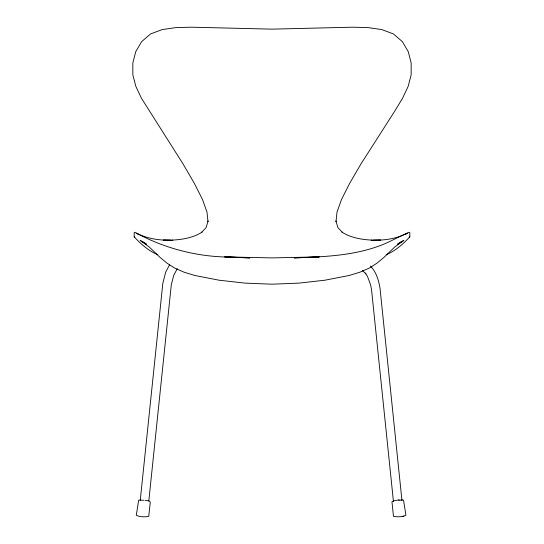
<?xml version="1.0" encoding="UTF-8"?>
<svg xmlns="http://www.w3.org/2000/svg" width="544" height="544" viewBox="0 0 544 544"><rect width="100%" height="100%" fill="white"/><g stroke="black" fill="none" stroke-linecap="round" stroke-linejoin="round"><path stroke-width="0.82" d="M140.25 500.412L162.826 283.329L165.736 272.007L169.565 264.84M148.818 500.888L171.306 284.73L173.76 275.189L177.29 268.688M386.24 254.742C395.427 250.818 403.138 244.093 409.822 236.803L409.822 232.655L409.258 232.261C398.963 236.341 389.538 242.413 379.025 246.01C351.961 255.952 322.769 256.829 294.27 257.91L319.138 256.89L315.758 257.06M146.846 500.466L149.457 501.242L150.287 502.098L148.73 516.365C144.806 517.147 139.774 517.058 136.265 515.304L138.659 500.31L140.27 499.841M171.768 240.142C182.226 239.578 193.052 237.925 202.008 232.132L201.572 232.41L206.074 227.657L208.08 221.007L207.978 221.449L206.999 212.167L202.565 199.634L194.188 183.097L183.26 164.281L141.494 98.328L135.844 86.394L132.852 74.882L132.824 62.982L135.769 51.585L141.671 41.616L150.532 33.959L162.343 29.546L176.358 27.554L191.808 27.2L272 29.145L352.192 27.2L367.642 27.554L381.657 29.546L393.468 33.959L402.329 41.616L408.231 51.585L411.176 62.982L411.148 74.882L408.156 86.394L402.506 98.328L394.509 111.52L360.74 164.281L349.826 183.083L341.435 199.634L337.001 212.167L336.022 221.449L335.92 221.007L337.926 227.657L342.428 232.41L341.992 232.132C350.948 237.925 361.774 239.578 372.232 240.142M409.822 236.803L409.285 237.449L409.639 237.082M405.545 234.382L407.456 233.131L405.423 234.199M398.704 243.454L402.118 241.42L397.399 244.29L403.852 240.326L394.754 247.01L383.738 257.564L377.135 263.065L369.301 268.104L359.876 272.197L349.139 275.488L324.945 280.201L298.894 283.132L272 284.186L245.106 283.132L219.055 280.201L194.861 275.488L184.124 272.197L174.699 268.104L166.865 263.065L160.262 257.564L149.246 247.01L140.148 240.326L146.601 244.29L141.882 241.42L145.296 243.454M404.722 234.498C394.842 238.972 383.84 240.4 373.075 240.21M398.793 499.895L393.876 500.793L391.972 501.724L393.468 516.344C397.392 517.126 402.424 517.038 405.933 515.277L403.539 500.269L401.928 499.8M403.016 516.304L403.825 516.147M140.604 500.228L143.684 500.215M398.514 500.188L399.806 500.099M319.138 256.89L272 257.897L224.862 256.89L249.73 257.91L224.862 256.89M373.837 240.203L380.732 240.149L371.117 240.162M172.883 240.162L163.268 240.149L170.163 240.203M170.925 240.21C160.16 240.4 149.158 238.972 139.278 234.498M399.799 500.099L400.874 500.113A4.325 0.762 -7.8 0 1 401.594 500.215M228.242 257.06C195.432 256.598 163.452 247.914 134.742 232.261L134.178 232.655L134.178 236.803C140.862 244.093 148.573 250.818 157.76 254.742M138.577 234.199L136.544 233.131L138.455 234.382M362.399 270.572L365.915 273.829L365.357 273.068L367.438 276.318L370.586 284.736L371.552 289.775L393.462 501.697M134.361 237.082L134.715 237.449L134.178 236.803M370.45 266.091C376.326 272 378.76 280.425 380.038 288.449L401.941 500.398M145.003 500.392A4.325 0.748 8 0 1 146.261 500.623"/></g></svg>
